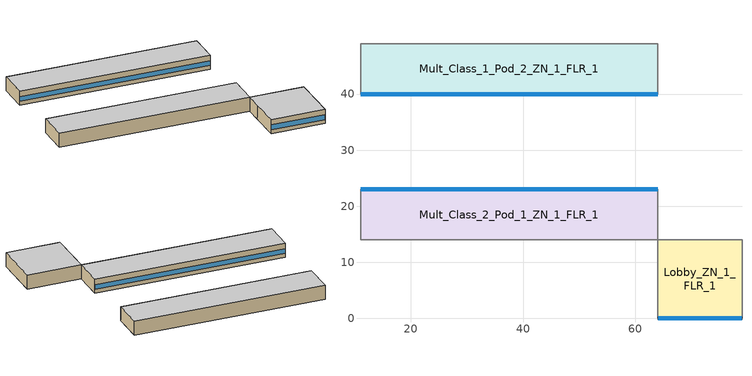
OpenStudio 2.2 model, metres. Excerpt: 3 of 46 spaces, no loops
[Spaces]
Mult_Class_2_Pod_1_ZN_1_FLR_1
 floor ground: 64,23 64,14 11,14 11,23 z0
 wall outside: 64,23 11,23 z0:4
 wall to Corner_Class_2_Pod_1_ZN_1_FLR_1: 11,23 11,14 z0:4
 wall to Main_Corridor_ZN_1_FLR_1: 64,14 64,23 z0:4
 wall to Corridor_Pod_1_ZN_1_FLR_1: 11,14 64,14 z0:4
 window: 63.95,23 11.05,23 z1.1:2.5
 ceiling to Mult_Class_2_Pod_1_ZN_1_FLR_2: 64,14 64,23 11,23 11,14 z4
Lobby_ZN_1_FLR_1
 floor ground: 79,14 79,0 64,0 64,14 z0
 wall outside: 64,0 79,0 z0:4
 wall to Offices_ZN_1_FLR_1: 79,0 79,14 z0:4
 wall to Corridor_Pod_1_ZN_1_FLR_1: 64,14 64,9 z0:4
 wall to Mult_Class_1_Pod_1_ZN_1_FLR_1: 64,9 64,0 z0:4
 wall to Main_Corridor_ZN_1_FLR_1: 79,14 64,14 z0:4
 window: 64.05,0 78.95,0 z1.1:2.51
 ceiling to Lobby_ZN_1_FLR_2: 79,0 79,14 64,14 64,0 z4
Mult_Class_1_Pod_2_ZN_1_FLR_1
 floor ground: 64,49 64,40 11,40 11,49 z0
 wall outside: 11,40 64,40 z0:4
 wall to Corner_Class_1_Pod_2_ZN_1_FLR_1: 11,49 11,40 z0:4
 wall to Main_Corridor_ZN_1_FLR_1: 64,40 64,49 z0:4
 wall to Corridor_Pod_2_ZN_1_FLR_1: 64,49 11,49 z0:4
 window: 11.05,40 63.95,40 z1.1:2.5
 ceiling to Mult_Class_1_Pod_2_ZN_1_FLR_2: 64,40 64,49 11,49 11,40 z4
[Site]
Miami Intl Ap_FL_USA: Latitude {deg}=25.82; Longitude {deg}=-80.3; Time Zone {hr}=-5; Elevation {m}=11; Terrain=City
[Building]
-SecondarySchool-ASHRAE 169-2006-1A created: 2017-11-09 21:43:17 +0000: North Axis {deg}=0; Default Construction Set=90.1-2007 - SecSchl - ASHRAE 169-2006-1A; Standards Number of Stories=2; Standards Number of Above Ground Stories=0; Standards Building Type=SecondarySchool
[ClimateZones]
Climate Zone Institution Name 1=ASHRAE; Climate Zone Document Name 1=ANSI/ASHRAE Standard 169; Climate Zone Document Year 1=2006; Climate Zone Value 1=1A; Climate Zone Institution Name 2=CEC; Climate Zone Document Name 2=California Climate Zone Descriptions; Climate Zone Document Year 2=1995
[Site:WaterMainsTemperature]
Calculation Method=Correlation; Annual Average Outdoor Air Temperature {C}=24.4917; Maximum Difference In Monthly Average Outdoor Air Temperatures {deltaC}=8.7
[SizingPeriod:DesignDay] Barometric Pressure {Pa}=101193; Sky Clearness=0; Rain Indicator=0; Snow Indicator=0; Day of Month=21; Daylight Saving Time Indicator=0; Humidity Indicating Type=Wetbulb; Dry-Bulb Temperature Range Modifier Type=DefaultMultipliers
Name | Maximum Dry-Bulb Temperature {C} | Daily Dry-Bulb Temperature Range {deltaC} | Humidity Indicating Conditions at Maximum Dry-Bulb | Wind Speed {m/s} | Wind Direction {deg} | Month | Day Type | Solar Model Indicator | ASHRAE Taub | ASHRAE Taud
Miami Intl Ap Ann Clg .4% Condns DB=>MWB | 33.2 | 6.7 | 25.3 | 4.5 | 140 | 7 | SummerDesignDay | ASHRAETau | 0.528 | 1.905
Miami Intl Ap Ann Htg 99.6% Condns DB | 8.7 | 0 | 8.7 | 3.8 | 340 | 1 | WinterDesignDay | ASHRAEClearSky
[Site:GroundTemperature:BuildingSurface]
20.99, 20.98, 20.98, 21, 21.02, 23.23, 23.54, 23.61, 23.63, 21.37, 21.12, 21.04
[Material:NoMass] Thermal Absorptance=0.9; Solar Absorptance=0.7
Name | Roughness | Thermal Resistance {m2-K/W} | Visible Absorptance
CP02 CARPET PAD | VeryRough | 0.21648 | 0.8
Typical Insulation R-0.54 | Smooth | 0.0945033 | 0.7
Typical Carpet Pad | Smooth | 0.21648 | 0.8
Typical Insulation R-5.89 | Smooth | 1.03652 | 0.7
Typical Insulation R-14.76 | Smooth | 2.59864 | 0.7
Typical Insulation R-0.58 | Smooth | 0.101875 | 0.7
Typical Insulation | Smooth | 0.0282222 | 0.7
[Material]
Name | Roughness | Thickness {m} | Conductivity {W/m-K} | Density {kg/m3} | Specific Heat {J/kg-K} | Thermal Absorptance | Solar Absorptance | Visible Absorptance
100mm Normalweight concrete floor | MediumSmooth | 0.1016 | 2.31 | 2322 | 832
G01 13mm gypsum board | Smooth | 0.0127 | 0.16 | 800 | 1090 | 0.9 | 0.7 | 0.5
4 in. Normalweight Concrete Floor | MediumRough | 0.1016 | 2.31 | 2322 | 832 | 0.9 | 0.7 | 0.7
25mm Stucco | Smooth | 0.0254 | 0.72 | 1856 | 840 | 0.9 | 0.7 | 0.7
5/8 in. Gypsum Board | MediumSmooth | 0.0159 | 0.16 | 800 | 1090 | 0.9 | 0.7 | 0.7
Roof Membrane - Highly Reflective | VeryRough | 0.0095 | 0.16 | 1121.29 | 1460 | 0.75 | 0.45 | 0.7
Metal Roof Surface; F08 Metal surface | Smooth | 0.0008 | 45.28 | 7824 | 500 | 0.9 | 0.7 | 0.7
6 in. Normalweight Concrete Floor | MediumRough | 0.1524 | 2.31 | 2322 | 832 | 0.9 | 0.7 | 0.7
8 in. Concrete Block Basement Wall | MediumRough | 0.2032 | 1.326 | 1842 | 912 | 0.9 | 0.7 | 0.7
G05 25mm wood | MediumSmooth | 0.0254 | 0.15 | 608 | 1630 | 0.9 | 0.5 | 0.5
Std Wood 6inch | MediumSmooth | 0.15 | 0.12 | 540 | 1210 | 0.9 | 0.7 | 0.7
[Construction]
Typical Insulated Exterior Mass Floor R-3.11: Typical Insulation R-0.54, 4 in. Normalweight Concrete Floor, Typical Carpet Pad
Typical Insulated Steel Framed Exterior Wall R-8.06: 25mm Stucco, 5/8 in. Gypsum Board, Typical Insulation R-5.89, 5/8 in. Gypsum Board
Typical IEAD Roof - Highly Reflective R-15.87: Roof Membrane - Highly Reflective, Typical Insulation R-14.76, Metal Roof Surface
Typical Interior Floor: 100mm Normalweight concrete floor, CP02 CARPET PAD
Typical Interior Wall: G01 13mm gypsum board, G01 13mm gypsum board
Typical Interior Ceiling: CP02 CARPET PAD, 100mm Normalweight concrete floor
Typical Insulated Carpeted 6in Slab Floor: 6 in. Normalweight Concrete Floor, Typical Carpet Pad
Typical Insulated Basement Mass Wall: 8 in. Concrete Block Basement Wall
U 1.22 SHGC 0.25 Sgl Elec Ref Colored 6mm: ECREF-1 COLORED 6MM
Typical Insulated Metal Door R-1.43: F08 Metal surface, Typical Insulation R-0.58
Typical Overhead Door: Typical Insulation
U 1.98 SHGC 0.36 Sgl Ref-B-H Clr 6mm: REF B CLEAR HI 6MM
Typical Interior Window: Clear 3mm
Typical Interior Door; Typical Interior Partition: G05 25mm wood
InteriorFurnishings: Std Wood 6inch
[DefaultConstructionSet]
90.1-2007 - SecSchl - ASHRAE 169-2006-1A: Default Exterior Surface Constructions=Default Surface Constructions 1; Default Interior Surface Constructions=Default Surface Constructions 2; Default Ground Contact Surface Constructions=Default Surface Constructions 3; Default Exterior SubSurface Constructions=Default Sub Surface Constructions 1; Default Interior SubSurface Constructions=Default Sub Surface Constructions 2; Interior Partition Construction=Typical Interior Partition
[DefaultSurfaceConstructions]
Name | Floor Construction | Wall Construction | Roof Ceiling Construction
Default Surface Constructions 1 | Typical Insulated Exterior Mass Floor R-3.11 | Typical Insulated Steel Framed Exterior Wall R-8.06 | Typical IEAD Roof - Highly Reflective R-15.87
Default Surface Constructions 2 | Typical Interior Floor | Typical Interior Wall | Typical Interior Ceiling
Default Surface Constructions 3 | Typical Insulated Carpeted 6in Slab Floor | Typical Insulated Basement Mass Wall
[DefaultSubSurfaceConstructions]
Name | Fixed Window Construction | Operable Window Construction | Door Construction | Overhead Door Construction | Skylight Construction | Tubular Daylight Dome Construction | Tubular Daylight Diffuser Construction
Default Sub Surface Constructions 1 | U 1.22 SHGC 0.25 Sgl Elec Ref Colored 6mm | U 1.22 SHGC 0.25 Sgl Elec Ref Colored 6mm | Typical Insulated Metal Door R-1.43 | Typical Overhead Door | U 1.98 SHGC 0.36 Sgl Ref-B-H Clr 6mm | Typical Interior Window | Typical Interior Window
Default Sub Surface Constructions 2 | Typical Interior Window | Typical Interior Window | Typical Interior Door
[WindowMaterial:Glazing] Optical Data Type=SpectralAverage; Infrared Transmittance at Normal Incidence=0; Front Side Infrared Hemispherical Emissivity=0.84; Conductivity {W/m-K}=0.9; Dirt Correction Factor for Solar and Visible Transmittance=1; Solar Diffusing=No
Name | Thickness {m} | Solar Transmittance at Normal Incidence | Front Side Solar Reflectance at Normal Incidence | Back Side Solar Reflectance at Normal Incidence | Visible Transmittance at Normal Incidence | Front Side Visible Reflectance at Normal Incidence | Back Side Visible Reflectance at Normal Incidence | Back Side Infrared Hemispherical Emissivity
ECREF-1 COLORED 6MM | 0.006 | 0.099 | 0.219 | 0.219 | 0.155 | 0.073 | 0.073 | 0.84
REF B CLEAR HI 6MM | 0.006 | 0.24 | 0.16 | 0.32 | 0.3 | 0.16 | 0.29 | 0.6
Clear 3mm | 0.003 | 0.837 | 0.075 | 0.075 | 0.898 | 0.081 | 0.081 | 0.84
[Space] Building Story=Building Story 1; Part of Total Floor Area=Yes
Name | Space Type | Thermal Zone
Mult_Class_1_Pod_2_ZN_1_FLR_1 | SecondarySchool Classroom | Mult_Class_1_Pod_2_ZN_1_FLR_1 ZN
Mult_Class_2_Pod_1_ZN_1_FLR_1 | SecondarySchool Classroom | Mult_Class_2_Pod_1_ZN_1_FLR_1 ZN
Lobby_ZN_1_FLR_1 | SecondarySchool Lobby | Lobby_ZN_1_FLR_1 ZN
[BuildingStory]
Building Story 1: Nominal Z Coordinate {m}=0
[SpaceType] Standards Building Type=SecondarySchool
Name | Default Schedule Set | Design Specification Outdoor Air Object | Standards Space Type
SecondarySchool Lobby | SecondarySchool Lobby Schedule Set | SecondarySchool Lobby Ventilation | Lobby
SecondarySchool Classroom | SecondarySchool Classroom Schedule Set | SecondarySchool Classroom Ventilation | Classroom
[People:Definition]
SecondarySchool Classroom People Definition: Number of People Calculation Method=People/Area; People per Space Floor Area {person/m2}=0.376737; Fraction Radiant=0.3
[People]
SecondarySchool Classroom People: People Definition=SecondarySchool Classroom People Definition; Space or SpaceType=SecondarySchool Classroom; Work Efficiency Schedule=Work Efficiency Schedule; Clothing Insulation Schedule=Clothing Schedule; Air Velocity Schedule=Air Velocity Schedule
[Lights:Definition] Design Level Calculation Method=Watts/Area; Fraction Radiant=0.37; Fraction Visible=0.2
Name | Watts per Space Floor Area {W/m2}
SecondarySchool Classroom Lights Definition | 15.0695
SecondarySchool Lobby Lights Definition | 13.9931
[Lights]
Name | Lights Definition | Space or SpaceType
SecondarySchool Classroom Lights | SecondarySchool Classroom Lights Definition | SecondarySchool Classroom
SecondarySchool Lobby Lights | SecondarySchool Lobby Lights Definition | SecondarySchool Lobby
[ElectricEquipment:Definition] Design Level Calculation Method=Watts/Area; Fraction Radiant=0.5
Name | Watts per Space Floor Area {W/m2}
SecondarySchool Classroom Elec Equip Definition | 9.99967
SecondarySchool Lobby Elec Equip Definition | 3.98265
[ElectricEquipment]
Name | Electric Equipment Definition | Space or SpaceType
SecondarySchool Classroom Elec Equip | SecondarySchool Classroom Elec Equip Definition | SecondarySchool Classroom
SecondarySchool Lobby Elec Equip | SecondarySchool Lobby Elec Equip Definition | SecondarySchool Lobby
[DesignSpecification:OutdoorAir] Outdoor Air Method=Sum; Outdoor Air Flow per Person {m3/s-person}=0; Outdoor Air Flow Rate {m3/s}=0; Outdoor Air Flow Air Changes per Hour {1/hr}=0
Name | Outdoor Air Flow per Floor Area {m3/s-m2}
SecondarySchool Classroom Ventilation | 0.0023876
SecondarySchool Lobby Ventilation | 0.0003048
[DefaultScheduleSet] Number of People Schedule=SchoolSecondary BLDG_OCC_SCH; People Activity Level Schedule=SchoolSecondary ACTIVITY_SCH; Electric Equipment Schedule=SchoolSecondary BLDG_EQUIP_SCH; Infiltration Schedule=SchoolSecondary INFIL_SCH_PNNL
Name | Lighting Schedule
SecondarySchool Classroom Schedule Set | SchoolSecondary BLDG_LIGHT_CLASSROOM_SCH
SecondarySchool Lobby Schedule Set | SchoolSecondary BLDG_LIGHT_LOBBYFLR1_SCH
[ThermostatSetpoint:DualSetpoint] Heating Setpoint Temperature Schedule=SchoolSecondary HTGSETP_SCH_NO_OPTIMUM; Cooling Setpoint Temperature Schedule=SchoolSecondary CLGSETP_SCH_NO_OPTIMUM
SecondarySchool Lobby Thermostat 1; SecondarySchool Classroom Thermostat 15; SecondarySchool Classroom Thermostat 19
[SpaceInfiltration:DesignFlowRate] Schedule=SchoolSecondary INFIL_SCH_PNNL; Design Flow Rate Calculation Method=Flow/ExteriorArea; Flow per Exterior Surface Area {m3/s-m2}=0.00102523; Constant Term Coefficient=0; Temperature Term Coefficient=0; Velocity Term Coefficient=0.224; Velocity Squared Term Coefficient=0
Name | Space or SpaceType
Lobby_ZN_1_FLR_1 Infiltration | Lobby_ZN_1_FLR_1
Mult_Class_1_Pod_2_ZN_1_FLR_1 Infiltration | Mult_Class_1_Pod_2_ZN_1_FLR_1
Mult_Class_2_Pod_1_ZN_1_FLR_1 Infiltration | Mult_Class_2_Pod_1_ZN_1_FLR_1
[InternalMass:Definition]
Internal Mass Definition 1: Construction=InteriorFurnishings; Design Level Calculation Method=SurfaceArea/Area; Surface Area per Space Floor Area=2
[InternalMass] Internal Mass Definition=Internal Mass Definition 1
Name | Space or SpaceType
Mult_Class_2_Pod_1_ZN_1_FLR_1 Mass | Mult_Class_2_Pod_1_ZN_1_FLR_1
Mult_Class_1_Pod_2_ZN_1_FLR_1 Mass | Mult_Class_1_Pod_2_ZN_1_FLR_1
Lobby_ZN_1_FLR_1 Mass | Lobby_ZN_1_FLR_1
[ThermalZone] Use Ideal Air Loads=No
Name | Thermostat
Lobby_ZN_1_FLR_1 ZN | SecondarySchool Lobby Thermostat 1
Mult_Class_1_Pod_2_ZN_1_FLR_1 ZN | SecondarySchool Classroom Thermostat 15
Mult_Class_2_Pod_1_ZN_1_FLR_1 ZN | SecondarySchool Classroom Thermostat 19
[Exterior:Lights:Definition]
NonDimming Exterior Lights Def: Design Level {W}=14056
[Exterior:Lights]
NonDimming Exterior Lights Def: Exterior Lights Definition=NonDimming Exterior Lights Def; Schedule=SchoolSecondary Exterior_Lgt_ALWAYS_ON; Control Option=AstronomicalClock
[Schedule:Ruleset]
Name | Default Day Schedule | Summer Design Day Schedule | Winter Design Day Schedule
Clothing Schedule | Clothing Schedule Default Winter Clothes
Air Velocity Schedule | Air Velocity Schedule Default
Work Efficiency Schedule | Work Efficiency Schedule Default
SchoolSecondary ACTIVITY_SCH | SchoolSecondary ACTIVITY_SCH Default | SchoolSecondary ACTIVITY_SCH Summer Design Day | SchoolSecondary ACTIVITY_SCH Winter Design Day
SchoolSecondary BLDG_EQUIP_SCH | SchoolSecondary BLDG_EQUIP_SCH Default | SchoolSecondary BLDG_EQUIP_SCH Summer Design Day | SchoolSecondary BLDG_EQUIP_SCH Winter Design Day
SchoolSecondary INFIL_SCH_PNNL | SchoolSecondary INFIL_SCH_PNNL Default | SchoolSecondary INFIL_SCH_PNNL Summer Design Day | SchoolSecondary INFIL_SCH_PNNL Winter Design Day
SchoolSecondary CLGSETP_SCH_NO_OPTIMUM | SchoolSecondary CLGSETP_SCH_NO_OPTIMUM Default | SchoolSecondary CLGSETP_SCH_NO_OPTIMUM Summer Design Day | SchoolSecondary CLGSETP_SCH_NO_OPTIMUM Winter Design Day
SchoolSecondary BLDG_OCC_SCH | SchoolSecondary BLDG_OCC_SCH Default | SchoolSecondary BLDG_OCC_SCH Summer Design Day | SchoolSecondary BLDG_OCC_SCH Winter Design Day
SchoolSecondary BLDG_LIGHT_CLASSROOM_SCH | SchoolSecondary BLDG_LIGHT_CLASSROOM_SCH Default | SchoolSecondary BLDG_LIGHT_CLASSROOM_SCH Summer Design Day | SchoolSecondary BLDG_LIGHT_CLASSROOM_SCH Winter Design Day
SchoolSecondary HTGSETP_SCH_NO_OPTIMUM | SchoolSecondary HTGSETP_SCH_NO_OPTIMUM Default | SchoolSecondary HTGSETP_SCH_NO_OPTIMUM Summer Design Day | SchoolSecondary HTGSETP_SCH_NO_OPTIMUM Winter Design Day
SchoolSecondary BLDG_LIGHT_LOBBYFLR1_SCH | SchoolSecondary BLDG_LIGHT_LOBBYFLR1_SCH Default | SchoolSecondary BLDG_LIGHT_LOBBYFLR1_SCH Summer Design Day | SchoolSecondary BLDG_LIGHT_LOBBYFLR1_SCH Winter Design Day
SchoolSecondary Exterior_Lgt_ALWAYS_ON | SchoolSecondary Exterior_Lgt_ALWAYS_ON Default | SchoolSecondary Exterior_Lgt_ALWAYS_ON Summer Design Day | SchoolSecondary Exterior_Lgt_ALWAYS_ON Winter Design Day
[Schedule:Day]
Clothing Schedule Default Winter Clothes; SchoolSecondary INFIL_SCH_PNNL Default; SchoolSecondary INFIL_SCH_PNNL Winter Design Day; SchoolSecondary BLDG_LIGHT_CLASSROOM_SCH Summer Design Day; SchoolSecondary BLDG_LIGHT_LOBBYFLR1_SCH Summer Design Day; SchoolSecondary Exterior_Lgt_ALWAYS_ON Default; SchoolSecondary Exterior_Lgt_ALWAYS_ON Winter Design Day; SchoolSecondary Exterior_Lgt_ALWAYS_ON Summer Design Day: 24, 0, 1
Clothing Schedule Summer Clothes: 24, 0, 0.5
Air Velocity Schedule Default: 24, 0, 0.2
Work Efficiency Schedule Default; SchoolSecondary BLDG_OCC_SCH Default; SchoolSecondary BLDG_OCC_SCH Winter Design Day; SchoolSecondary BLDG_OCC_SCH Wknd Day; SchoolSecondary BLDG_OCC_SCH Wknd Day 1; SchoolSecondary BLDG_LIGHT_CLASSROOM_SCH Winter Design Day; SchoolSecondary BLDG_LIGHT_LOBBYFLR1_SCH Winter Design Day: 24, 0, 0
SchoolSecondary ACTIVITY_SCH Default; SchoolSecondary ACTIVITY_SCH Winter Design Day; SchoolSecondary ACTIVITY_SCH Summer Design Day: 24, 0, 120
SchoolSecondary BLDG_EQUIP_SCH Default; SchoolSecondary BLDG_EQUIP_SCH Winter Design Day; SchoolSecondary BLDG_EQUIP_SCH Wknd Day: 24, 0, 0.35
SchoolSecondary BLDG_EQUIP_SCH Summer Design Day; SchoolSecondary BLDG_EQUIP_SCH Wkdy Day 1: 8, 0, 0.25, 17, 0, 0.5, 24, 0, 0.25
SchoolSecondary BLDG_EQUIP_SCH Wkdy Day; SchoolSecondary BLDG_EQUIP_SCH Wkdy Day 2: 8, 0, 0.35, 17, 0, 0.95, 24, 0, 0.35
SchoolSecondary BLDG_EQUIP_SCH Wknd Day 1: 24, 0, 0.25
SchoolSecondary INFIL_SCH_PNNL Summer Design Day; SchoolSecondary INFIL_SCH_PNNL SmrDsn|Wkdy Day: 7, 0, 1, 21, 0, 0.25, 24, 0, 1
SchoolSecondary CLGSETP_SCH_NO_OPTIMUM Default; SchoolSecondary CLGSETP_SCH_NO_OPTIMUM Winter Design Day: 24, 0, 29.44
SchoolSecondary CLGSETP_SCH_NO_OPTIMUM Summer Design Day: 24, 0, 24
SchoolSecondary CLGSETP_SCH_NO_OPTIMUM Wkdy Day: 6, 0, 29.44, 21, 0, 24, 24, 0, 29.44
SchoolSecondary BLDG_OCC_SCH Summer Design Day; SchoolSecondary BLDG_OCC_SCH Wkdy Day 1: 8, 0, 0, 21, 0, 0.15, 24, 0, 0
SchoolSecondary BLDG_OCC_SCH Wkdy Day; SchoolSecondary BLDG_OCC_SCH Wkdy Day 2: 8, 0, 0, 16, 0, 0.95, 21, 0, 0.15, 24, 0, 0
SchoolSecondary BLDG_LIGHT_CLASSROOM_SCH Default; SchoolSecondary BLDG_LIGHT_CLASSROOM_SCH Wknd Day; SchoolSecondary BLDG_LIGHT_CLASSROOM_SCH Wknd Day 1; SchoolSecondary BLDG_LIGHT_LOBBYFLR1_SCH Default; SchoolSecondary BLDG_LIGHT_LOBBYFLR1_SCH Wknd Day; SchoolSecondary BLDG_LIGHT_LOBBYFLR1_SCH Wknd Day 1: 24, 0, 0.1773
SchoolSecondary BLDG_LIGHT_CLASSROOM_SCH Wkdy Day; SchoolSecondary BLDG_LIGHT_CLASSROOM_SCH Wkdy Day 2; SchoolSecondary BLDG_LIGHT_LOBBYFLR1_SCH Wkdy Day; SchoolSecondary BLDG_LIGHT_LOBBYFLR1_SCH Wkdy Day 2: 7, 0, 0.1773, 21, 0, 0.9, 24, 0, 0.1773
SchoolSecondary BLDG_LIGHT_CLASSROOM_SCH Wkdy Day 1; SchoolSecondary BLDG_LIGHT_LOBBYFLR1_SCH Wkdy Day 1: 8, 0, 0.1773, 20, 0, 0.5, 24, 0, 0.1773
SchoolSecondary HTGSETP_SCH_NO_OPTIMUM Default; SchoolSecondary HTGSETP_SCH_NO_OPTIMUM Summer Design Day: 24, 0, 15.6
SchoolSecondary HTGSETP_SCH_NO_OPTIMUM Wkdy Day: 6, 0, 15.6, 21, 0, 21, 24, 0, 15.6
SchoolSecondary HTGSETP_SCH_NO_OPTIMUM Winter Design Day: 24, 0, 21
[Schedule:Rule] Date Specification Type=DateRange
Name | Schedule Ruleset | Rule Order | Day Schedule | Start Month | Start Day | End Month | End Day | Apply Monday | Apply Tuesday | Apply Wednesday | Apply Thursday | Apply Friday | Apply Sunday | Apply Saturday
Schedule Rule 1 | Clothing Schedule | 0 | Clothing Schedule Summer Clothes | 5 | 1 | 9 | 30
Schedule Rule 12 | SchoolSecondary BLDG_EQUIP_SCH | 4 | SchoolSecondary BLDG_EQUIP_SCH Wkdy Day | 1 | 1 | 6 | 30 | Yes | Yes | Yes | Yes | Yes
Schedule Rule 13 | SchoolSecondary BLDG_EQUIP_SCH | 3 | SchoolSecondary BLDG_EQUIP_SCH Wknd Day | 1 | 1 | 6 | 30 |  |  |  |  |  | Yes | Yes
Schedule Rule 14 | SchoolSecondary BLDG_EQUIP_SCH | 2 | SchoolSecondary BLDG_EQUIP_SCH Wkdy Day 1 | 7 | 1 | 9 | 1 | Yes | Yes | Yes | Yes | Yes
Schedule Rule 15 | SchoolSecondary BLDG_EQUIP_SCH | 1 | SchoolSecondary BLDG_EQUIP_SCH Wknd Day 1 | 7 | 1 | 9 | 1 |  |  |  |  |  | Yes | Yes
Schedule Rule 16 | SchoolSecondary BLDG_EQUIP_SCH | 0 | SchoolSecondary BLDG_EQUIP_SCH Wkdy Day 2 | 9 | 1 | 12 | 31 | Yes | Yes | Yes | Yes | Yes
Schedule Rule 17 | SchoolSecondary INFIL_SCH_PNNL | 0 | SchoolSecondary INFIL_SCH_PNNL SmrDsn|Wkdy Day | 1 | 1 | 12 | 31 | Yes | Yes | Yes | Yes | Yes
Schedule Rule 19 | SchoolSecondary CLGSETP_SCH_NO_OPTIMUM | 0 | SchoolSecondary CLGSETP_SCH_NO_OPTIMUM Wkdy Day | 1 | 1 | 12 | 31 | Yes | Yes | Yes | Yes | Yes
Schedule Rule 30 | SchoolSecondary BLDG_OCC_SCH | 4 | SchoolSecondary BLDG_OCC_SCH Wkdy Day | 1 | 1 | 6 | 15 | Yes | Yes | Yes | Yes | Yes
Schedule Rule 31 | SchoolSecondary BLDG_OCC_SCH | 3 | SchoolSecondary BLDG_OCC_SCH Wknd Day | 1 | 1 | 6 | 15 |  |  |  |  |  | Yes | Yes
Schedule Rule 32 | SchoolSecondary BLDG_OCC_SCH | 2 | SchoolSecondary BLDG_OCC_SCH Wkdy Day 1 | 6 | 16 | 9 | 15 | Yes | Yes | Yes | Yes | Yes
Schedule Rule 33 | SchoolSecondary BLDG_OCC_SCH | 1 | SchoolSecondary BLDG_OCC_SCH Wknd Day 1 | 6 | 16 | 9 | 15 |  |  |  |  |  | Yes | Yes
Schedule Rule 34 | SchoolSecondary BLDG_OCC_SCH | 0 | SchoolSecondary BLDG_OCC_SCH Wkdy Day 2 | 9 | 16 | 12 | 31 | Yes | Yes | Yes | Yes | Yes
Schedule Rule 35 | SchoolSecondary BLDG_LIGHT_CLASSROOM_SCH | 4 | SchoolSecondary BLDG_LIGHT_CLASSROOM_SCH Wkdy Day | 1 | 1 | 6 | 30 | Yes | Yes | Yes | Yes | Yes
Schedule Rule 36 | SchoolSecondary BLDG_LIGHT_CLASSROOM_SCH | 3 | SchoolSecondary BLDG_LIGHT_CLASSROOM_SCH Wknd Day | 1 | 1 | 6 | 30 |  |  |  |  |  | Yes | Yes
Schedule Rule 37 | SchoolSecondary BLDG_LIGHT_CLASSROOM_SCH | 2 | SchoolSecondary BLDG_LIGHT_CLASSROOM_SCH Wkdy Day 1 | 7 | 1 | 9 | 1 | Yes | Yes | Yes | Yes | Yes
Schedule Rule 38 | SchoolSecondary BLDG_LIGHT_CLASSROOM_SCH | 1 | SchoolSecondary BLDG_LIGHT_CLASSROOM_SCH Wknd Day 1 | 7 | 1 | 9 | 1 |  |  |  |  |  | Yes | Yes
Schedule Rule 39 | SchoolSecondary BLDG_LIGHT_CLASSROOM_SCH | 0 | SchoolSecondary BLDG_LIGHT_CLASSROOM_SCH Wkdy Day 2 | 9 | 1 | 12 | 31 | Yes | Yes | Yes | Yes | Yes
Schedule Rule 40 | SchoolSecondary HTGSETP_SCH_NO_OPTIMUM | 0 | SchoolSecondary HTGSETP_SCH_NO_OPTIMUM Wkdy Day | 1 | 1 | 12 | 31 | Yes | Yes | Yes | Yes | Yes
Schedule Rule 66 | SchoolSecondary BLDG_LIGHT_LOBBYFLR1_SCH | 4 | SchoolSecondary BLDG_LIGHT_LOBBYFLR1_SCH Wkdy Day | 1 | 1 | 6 | 30 | Yes | Yes | Yes | Yes | Yes
Schedule Rule 67 | SchoolSecondary BLDG_LIGHT_LOBBYFLR1_SCH | 3 | SchoolSecondary BLDG_LIGHT_LOBBYFLR1_SCH Wknd Day | 1 | 1 | 6 | 30 |  |  |  |  |  | Yes | Yes
Schedule Rule 68 | SchoolSecondary BLDG_LIGHT_LOBBYFLR1_SCH | 2 | SchoolSecondary BLDG_LIGHT_LOBBYFLR1_SCH Wkdy Day 1 | 7 | 1 | 9 | 1 | Yes | Yes | Yes | Yes | Yes
Schedule Rule 69 | SchoolSecondary BLDG_LIGHT_LOBBYFLR1_SCH | 1 | SchoolSecondary BLDG_LIGHT_LOBBYFLR1_SCH Wknd Day 1 | 7 | 1 | 9 | 1 |  |  |  |  |  | Yes | Yes
Schedule Rule 70 | SchoolSecondary BLDG_LIGHT_LOBBYFLR1_SCH | 0 | SchoolSecondary BLDG_LIGHT_LOBBYFLR1_SCH Wkdy Day 2 | 9 | 1 | 12 | 31 | Yes | Yes | Yes | Yes | Yes
